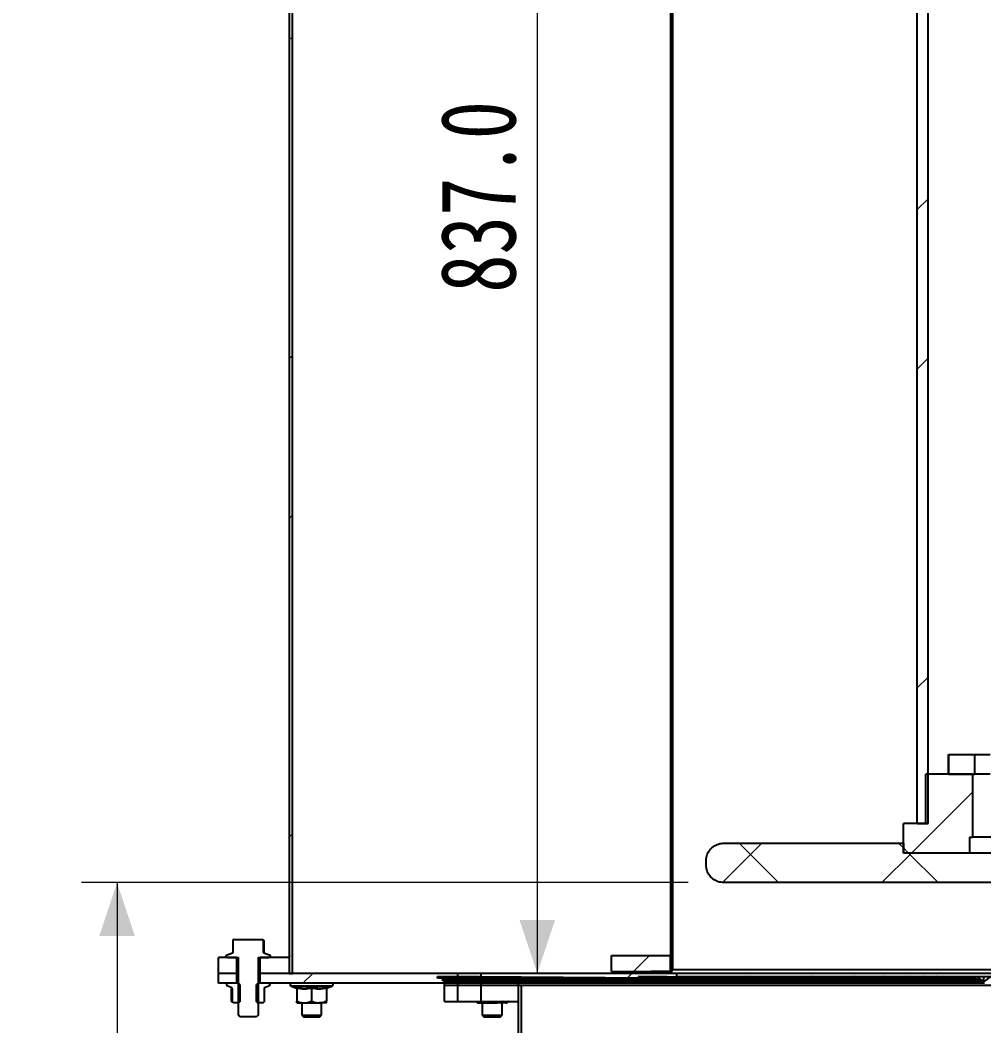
# Model space of a CAD drawing. Header units: millimetres. Extents: x 2 to 418, y 2 to 295.
# Drawn here: x 98.43 to 125.56, y 127.64 to 155.96 of the extents above; entities that cross this region are included whole.
import ezdxf

# ---------------------------------------------------------------- set-up
doc = ezdxf.new("R2010")
doc.units = ezdxf.units.MM
doc.styles.add('SLDTEXTSTYLE0', font='TXT', dxfattribs={"width": 0.75})
doc.dimstyles.new('SLDDIMSTYLE0', dxfattribs={"dimtxt": 2.116667, "dimasz": 1.5, "dimexe": 0, "dimexo": 0.0625, "dimgap": 0.529167, "dimtad": 1, "dimdec": 0, "dimlfac": 18, "dimrnd": 1e-09, "dimzin": 12, "dimdsep": 46, "dimtxsty": 'SLDTEXTSTYLE0', "dimsah": 1, "dimcen": 0.09, "dimadec": 0, "dimazin": 3, "dimtfac": 1, "dimtdec": 0, "dimtofl": 0, "dimtmove": 0, "dimatfit": 3, "dimfxl": 1, "dimfrac": 2, "dimtolj": 1, "dimtzin": 12, "dimarcsym": 0})
doc.dimstyles.new('SLDDIMSTYLE1', dxfattribs={"dimtxt": 2.116667, "dimasz": 1.5, "dimexe": 0, "dimexo": 0.0625, "dimgap": 0.529167, "dimtad": 1, "dimdec": 1, "dimlfac": 18, "dimrnd": 1e-09, "dimzin": 4, "dimdsep": 46, "dimtxsty": 'SLDTEXTSTYLE0', "dimsah": 1, "dimcen": 0.09, "dimadec": 0, "dimazin": 1, "dimtfac": 1, "dimtdec": 0, "dimtofl": 0, "dimtmove": 0, "dimatfit": 3, "dimfxl": 1, "dimfrac": 2, "dimtolj": 1, "dimtzin": 12, "dimarcsym": 0})

# ---------------------------------------------------------------- blocks, each defined once
blk = doc.blocks.new('_D_6')
at = {"color": 7, "linetype": 'Continuous', "lineweight": 18, "transparency": 16777216}
for p, q in [((117.238, 131.67), (100.157, 131.67)), ((101.157, 131.67), (101.157, 117.592)), ((110.405, 117.592), (100.157, 117.592))]:
    blk.add_line(p, q, dxfattribs=at)
for points in [[(101.157, 131.67), (100.657, 130.17), (101.657, 130.17)], [(101.157, 117.592), (101.657, 119.092), (100.657, 119.092)]]:
    blk.add_solid(points, dxfattribs=at)
at = {"color": 7, "linetype": 'Continuous', "lineweight": 18, "transparency": 16777216, "insert": (98.428, 123.311), "char_height": 2.1167, "attachment_point": 1, "rotation": 90, "style": 'SLDTEXTSTYLE0'}
blk.add_mtext('253', dxfattribs=at)
blk = doc.blocks.new('_D_7')
at = {"color": 7, "linetype": 'Continuous', "lineweight": 18, "transparency": 16777216}
for p, q in [((115.127, 175.615), (111.986, 175.615)), ((112.986, 175.615), (112.986, 129.115))]:
    blk.add_line(p, q, dxfattribs=at)
for points in [[(112.986, 175.615), (112.486, 174.115), (113.486, 174.115)], [(112.986, 129.115), (113.486, 130.615), (112.486, 130.615)]]:
    blk.add_solid(points, dxfattribs=at)
at = {"color": 7, "linetype": 'Continuous', "lineweight": 18, "transparency": 16777216, "insert": (110.258, 148.281), "char_height": 2.1167, "attachment_point": 1, "rotation": 90, "style": 'SLDTEXTSTYLE0'}
blk.add_mtext('837.0', dxfattribs=at)

msp = doc.modelspace()

# ---------------------------------------------------------------- hatches: boundary and pattern name
at = {"linetype": 'Continuous', "lineweight": 18}
h = msp.add_hatch(dxfattribs=at)
h.set_pattern_fill('ANSI31', style=0)
edge = h.paths.add_edge_path(flags=0)
edge.add_line((126.5262, 259.8887), (126.5262, 258.4407))
edge.add_line((126.5262, 258.4407), (124.6013, 258.4407))
edge.add_line((124.6013, 258.4407), (124.6013, 197.3296))
edge.add_line((124.6013, 197.3296), (126.3495, 197.3296))
edge.add_line((126.3495, 197.3296), (126.3495, 138.2884))
edge.add_line((126.3495, 138.2884), (126.5262, 138.2884))
edge.add_line((126.5262, 138.2884), (126.5262, 136.8404))
edge.add_line((126.5262, 136.8404), (127.149, 136.3719))
edge.add_ellipse((128.2939, 137.1329), major_axis=(-1.5713, 0), ratio=0.7071068, start_angle=43.22853, end_angle=67.97778)
edge.add_line((127.7047, 136.1029), (127.7047, 137.1273))
edge.add_spline(control_points=[(127.7047, 137.1273), (127.7046, 137.1311), (127.7046, 137.1348), (127.7047, 137.1385)], knot_values=[0, 0, 0, 0, 1, 1, 1, 1], weights=[1, 1, 1, 1], degree=3, periodic=0)
edge.add_line((127.7047, 137.1385), (127.7047, 138.2884))
edge.add_line((127.7047, 138.2884), (128.8832, 138.2884))
edge.add_line((128.8832, 138.2884), (128.8832, 136.1029))
edge.add_ellipse((128.2939, 137.1329), major_axis=(1.5713, 0), ratio=0.7071068, start_angle=292.02641, end_angle=316.77147)
edge.add_line((129.4388, 136.3719), (130.0617, 136.8405))
edge.add_line((130.0617, 136.8405), (130.0617, 138.2884))
edge.add_line((130.0617, 138.2884), (130.2384, 138.2884))
edge.add_line((130.2384, 138.2884), (130.2384, 197.3296))
edge.add_line((130.2384, 197.3296), (131.9866, 197.3296))
edge.add_line((131.9866, 197.3296), (131.9866, 258.4407))
edge.add_line((131.9866, 258.4407), (130.0617, 258.4407))
edge.add_line((130.0617, 258.4407), (130.0617, 259.8886))
edge.add_line((130.0617, 259.8886), (129.4388, 260.3572))
edge.add_ellipse((128.2939, 259.5962), major_axis=(1.5713, 0), ratio=0.7071068, start_angle=43.22853, end_angle=67.97359)
edge.add_line((128.8832, 260.6262), (128.8832, 258.4407))
edge.add_line((128.8832, 258.4407), (127.7047, 258.4407))
edge.add_line((127.7047, 258.4407), (127.7047, 259.5906))
edge.add_spline(control_points=[(127.7047, 259.5906), (127.7047, 259.5943), (127.7047, 259.598), (127.7047, 259.6018)], knot_values=[0, 0, 0, 0, 1, 1, 1, 1], weights=[1, 1, 1, 1], degree=3, periodic=0)
edge.add_line((127.7047, 259.6018), (127.7047, 260.6262))
edge.add_ellipse((128.2939, 259.5962), major_axis=(-1.5713, 0), ratio=0.7071068, start_angle=292.02222, end_angle=316.77147)
edge.add_line((127.149, 260.3572), (126.5262, 259.8887))
h = msp.add_hatch(dxfattribs=at)
h.set_pattern_fill('ANSI32', style=0)
h.paths.add_polyline_path([(123.6828, 198.0589), (123.6828, 133.3366), (123.9884, 133.3366), (123.9884, 198.0589)], flags=0)
h = msp.add_hatch(dxfattribs=at)
h.set_pattern_fill('ANSI32', style=0)
h.paths.add_polyline_path([(106.0162, 190.2258), (106.0162, 129.1147), (106.0995, 129.1147), (106.0995, 190.2258)], flags=0)
h = msp.add_hatch(dxfattribs=at)
h.set_pattern_fill('ANSI32', style=0)
edge = h.paths.add_edge_path(flags=0)
edge.add_line((116.794, 129.2258), (116.794, 175.5036))
edge.add_arc((116.6829, 175.5036), 0.1111, 0, 90)
edge.add_line((116.6829, 175.6147), (116.1273, 175.6147))
edge.add_line((116.1273, 175.6147), (116.1273, 175.5591))
edge.add_line((116.1273, 175.5591), (116.6829, 175.5591))
edge.add_arc((116.6829, 175.5036), 0.0556, 0, 90, ccw=False)
edge.add_line((116.7384, 175.5036), (116.7384, 129.2258))
edge.add_arc((116.6829, 129.2258), 0.0556, 270, 360, ccw=False)
edge.add_line((116.6829, 129.1702), (116.1829, 129.1702))
edge.add_line((116.1829, 129.1702), (116.1829, 129.1147))
edge.add_line((116.1829, 129.1147), (116.6829, 129.1147))
edge.add_arc((116.6829, 129.2258), 0.1111, 270, 360)
h = msp.add_hatch(dxfattribs=at)
h.set_pattern_fill('ANSI31', style=0)
h.paths.add_polyline_path([(124.562, 135.2811), (124.562, 134.7255), (125.294, 134.7255), (125.294, 135.2811)], flags=0)
h = msp.add_hatch(dxfattribs=at)
h.set_pattern_fill('ANSI37', style=0)
h.paths.add_polyline_path([(123.9245, 134.7255), (123.9245, 133.3366), (123.2939, 133.3366), (123.2939, 132.5033), (125.1551, 132.5033), (125.1551, 132.9478), (125.2384, 132.9478), (125.2384, 134.7255)], flags=0)
h = msp.add_hatch(dxfattribs=at)
h.set_pattern_fill('ANSI37', style=0)
edge = h.paths.add_edge_path(flags=0)
edge.add_line((118.2384, 131.67), (138.3495, 131.67))
edge.add_spline(control_points=[(138.3495, 131.67), (138.3791, 131.67), (138.4089, 131.6726), (138.438, 131.6779), (138.4931, 131.6878), (138.5472, 131.7073), (138.5959, 131.7349), (138.6446, 131.7625), (138.6892, 131.7988), (138.726, 131.841), (138.7628, 131.8831), (138.7929, 131.9322), (138.8137, 131.9842), (138.8345, 132.0361), (138.8466, 132.0924), (138.849, 132.1483), (138.8493, 132.1555), (138.8495, 132.1627), (138.8495, 132.17)], knot_values=[0.0124771, 0.0124771, 0.0124771, 0.0124771, 0.0140853, 0.0140853, 0.0140853, 0.0171338, 0.0171338, 0.0171338, 0.0201823, 0.0201823, 0.0201823, 0.0232308, 0.0232308, 0.0232308, 0.0262792, 0.0262792, 0.0262792, 0.0266689, 0.0266689, 0.0266689, 0.0266689], weights=[1, 1, 1, 1, 1, 1, 1, 1, 1, 1, 1, 1, 1, 1, 1, 1, 1, 1, 1], degree=3, periodic=0)
edge.add_line((138.8495, 132.17), (138.8495, 132.2811))
edge.add_spline(control_points=[(138.8495, 132.2811), (138.8495, 132.3233), (138.8441, 132.3658), (138.8335, 132.4067), (138.8194, 132.4609), (138.7958, 132.5133), (138.7646, 132.5598), (138.7334, 132.6063), (138.6938, 132.648), (138.649, 132.6815), (138.6041, 132.715), (138.5529, 132.7413), (138.4995, 132.758), (138.4513, 132.7732), (138.4001, 132.7811), (138.3495, 132.7811)], knot_values=[0.0300789, 0.0300789, 0.0300789, 0.0300789, 0.0323762, 0.0323762, 0.0323762, 0.0354247, 0.0354247, 0.0354247, 0.0384732, 0.0384732, 0.0384732, 0.0415216, 0.0415216, 0.0415216, 0.0442775, 0.0442775, 0.0442775, 0.0442775], weights=[1, 1, 1, 1, 1, 1, 1, 1, 1, 1, 1, 1, 1, 1, 1, 1], degree=3, periodic=0)
edge.add_line((138.3495, 132.7811), (133.2939, 132.7811))
edge.add_line((133.2939, 132.7811), (133.2939, 132.5033))
edge.add_line((133.2939, 132.5033), (123.2939, 132.5033))
edge.add_line((123.2939, 132.5033), (123.2939, 132.7811))
edge.add_line((123.2939, 132.7811), (118.2384, 132.7811))
edge.add_spline(control_points=[(118.2384, 132.7811), (118.2293, 132.7811), (118.2202, 132.7808), (118.2112, 132.7803), (118.1553, 132.7773), (118.0992, 132.7646), (118.0474, 132.7432), (117.9957, 132.7218), (117.947, 132.6912), (117.9052, 132.6539), (117.8791, 132.6306), (117.8553, 132.6044), (117.8347, 132.5761), (117.8017, 132.5309), (117.776, 132.4794), (117.7598, 132.4258), (117.7457, 132.3791), (117.7384, 132.3299), (117.7384, 132.2811)], knot_values=[0.0501774, 0.0501774, 0.0501774, 0.0501774, 0.0506671, 0.0506671, 0.0506671, 0.0537156, 0.0537156, 0.0537156, 0.0567641, 0.0567641, 0.0567641, 0.0586554, 0.0586554, 0.0586554, 0.0617039, 0.0617039, 0.0617039, 0.0643599, 0.0643599, 0.0643599, 0.0643599], weights=[1, 1, 1, 1, 1, 1, 1, 1, 1, 1, 1, 1, 1, 1, 1, 1, 1, 1, 1], degree=3, periodic=0)
edge.add_line((117.7384, 132.2811), (117.7384, 132.17))
edge.add_spline(control_points=[(117.7384, 132.17), (117.7384, 132.1667), (117.7384, 132.1634), (117.7385, 132.1601), (117.7396, 132.1042), (117.7504, 132.0476), (117.7699, 131.9952), (117.7822, 131.9624), (117.798, 131.9307), (117.8168, 131.9012), (117.8469, 131.854), (117.8855, 131.8113), (117.9295, 131.7768), (117.9736, 131.7422), (118.0241, 131.7148), (118.0771, 131.6967), (118.1287, 131.6791), (118.1839, 131.67), (118.2384, 131.67)], knot_values=[0.053539, 0.053539, 0.053539, 0.053539, 0.0537156, 0.0537156, 0.0537156, 0.0567641, 0.0567641, 0.0567641, 0.0586554, 0.0586554, 0.0586554, 0.0617039, 0.0617039, 0.0617039, 0.0647524, 0.0647524, 0.0647524, 0.067721, 0.067721, 0.067721, 0.067721], weights=[1, 1, 1, 1, 1, 1, 1, 1, 1, 1, 1, 1, 1, 1, 1, 1, 1, 1, 1], degree=3, periodic=0)
h = msp.add_hatch(dxfattribs=at)
h.set_pattern_fill('ANSI31', style=0)
edge = h.paths.add_edge_path(flags=0)
edge.add_line((105.1273, 127.9385), (105.1273, 129.5591))
edge.add_line((105.1273, 129.5591), (105.4273, 129.5591))
edge.add_spline(control_points=[(105.4273, 129.5591), (105.4286, 129.5591), (105.4299, 129.5592), (105.4312, 129.5593), (105.4359, 129.5598), (105.4405, 129.561), (105.4447, 129.563), (105.449, 129.5649), (105.4529, 129.5676), (105.4563, 129.5709), (105.4596, 129.5741), (105.4625, 129.578), (105.4646, 129.5821), (105.4667, 129.5863), (105.468, 129.5909), (105.4686, 129.5955), (105.4692, 129.6001), (105.469, 129.6049), (105.4681, 129.6095), (105.4671, 129.6141), (105.4653, 129.6185), (105.4629, 129.6225), (105.4604, 129.6265), (105.4573, 129.6301), (105.4537, 129.633), (105.4501, 129.636), (105.4459, 129.6384), (105.4416, 129.64)], knot_values=[0.002105, 0.002105, 0.002105, 0.002105, 0.0021759, 0.0021759, 0.0021759, 0.0024302, 0.0024302, 0.0024302, 0.0026845, 0.0026845, 0.0026845, 0.0029388, 0.0029388, 0.0029388, 0.0031931, 0.0031931, 0.0031931, 0.0034475, 0.0034475, 0.0034475, 0.0037018, 0.0037018, 0.0037018, 0.0039561, 0.0039561, 0.0039561, 0.0042098, 0.0042098, 0.0042098, 0.0042098], weights=[1, 1, 1, 1, 1, 1, 1, 1, 1, 1, 1, 1, 1, 1, 1, 1, 1, 1, 1, 1, 1, 1, 1, 1, 1, 1, 1, 1], degree=3, periodic=0)
edge.add_spline(control_points=[(105.4416, 129.64), (105.3917, 129.6581), (105.3419, 129.6762), (105.292, 129.6944)], knot_values=[0.0217914, 0.0217914, 0.0217914, 0.0217914, 0.0246561, 0.0246561, 0.0246561, 0.0246561], weights=[1, 1, 1, 1], degree=3, periodic=0)
edge.add_spline(control_points=[(105.292, 129.6944), (105.2897, 129.6952), (105.2875, 129.6963), (105.2855, 129.6976), (105.2823, 129.6996), (105.2794, 129.7022), (105.2771, 129.7051), (105.2748, 129.708), (105.2729, 129.7114), (105.2717, 129.7149), (105.2704, 129.7184), (105.2698, 129.7222), (105.2698, 129.7259)], knot_values=[0, 0, 0, 0, 0.0001308, 0.0001308, 0.0001308, 0.0003352, 0.0003352, 0.0003352, 0.0005382, 0.0005382, 0.0005382, 0.0007413, 0.0007413, 0.0007413, 0.0007413], weights=[1, 1, 1, 1, 1, 1, 1, 1, 1, 1, 1, 1, 1], degree=3, periodic=0)
edge.add_line((105.2698, 129.7259), (105.2698, 130.0682))
edge.add_spline(control_points=[(105.2698, 130.0682), (105.2686, 130.0689), (105.2674, 130.0696), (105.2662, 130.0702)], knot_values=[0.0020897, 0.0020897, 0.0020897, 0.0020897, 0.0021643, 0.0021643, 0.0021643, 0.0021643], weights=[1, 1, 1, 1], degree=3, periodic=0)
edge.add_line((105.2662, 130.0702), (104.4329, 130.0702))
edge.add_spline(control_points=[(104.4329, 130.0702), (104.4317, 130.0695), (104.4305, 130.0689), (104.4293, 130.0682)], knot_values=[0.0000004, 0.0000004, 0.0000004, 0.0000004, 0.0000753, 0.0000753, 0.0000753, 0.0000753], weights=[1, 1, 1, 1], degree=3, periodic=0)
edge.add_line((104.4293, 130.0682), (104.4293, 129.7259))
edge.add_spline(control_points=[(104.4293, 129.7259), (104.4293, 129.7236), (104.429, 129.7214), (104.4286, 129.7192), (104.4278, 129.7155), (104.4264, 129.7118), (104.4244, 129.7086), (104.4224, 129.7054), (104.4199, 129.7024), (104.4169, 129.7), (104.414, 129.6976), (104.4106, 129.6957), (104.407, 129.6944)], knot_values=[0, 0, 0, 0, 0.0001222, 0.0001222, 0.0001222, 0.0003281, 0.0003281, 0.0003281, 0.000535, 0.000535, 0.000535, 0.0007419, 0.0007419, 0.0007419, 0.0007419], weights=[1, 1, 1, 1, 1, 1, 1, 1, 1, 1, 1, 1, 1], degree=3, periodic=0)
edge.add_spline(control_points=[(104.407, 129.6944), (104.3572, 129.6762), (104.3073, 129.6581), (104.2575, 129.64)], knot_values=[0.0419103, 0.0419103, 0.0419103, 0.0419103, 0.0448771, 0.0448771, 0.0448771, 0.0448771], weights=[1, 1, 1, 1], degree=3, periodic=0)
edge.add_spline(control_points=[(104.2575, 129.64), (104.2551, 129.6391), (104.2527, 129.6379), (104.2504, 129.6366), (104.2464, 129.6342), (104.2428, 129.6311), (104.2398, 129.6275), (104.2368, 129.6239), (104.2344, 129.6198), (104.2327, 129.6154), (104.2311, 129.6111), (104.2302, 129.6064), (104.2301, 129.6017), (104.23, 129.597), (104.2307, 129.5923), (104.2321, 129.5879), (104.2336, 129.5834), (104.2358, 129.5792), (104.2387, 129.5755), (104.2415, 129.5718), (104.245, 129.5685), (104.2489, 129.566), (104.2528, 129.5634), (104.2572, 129.5615), (104.2617, 129.5604), (104.265, 129.5595), (104.2684, 129.5591), (104.2718, 129.5591)], knot_values=[0.0000006, 0.0000006, 0.0000006, 0.0000006, 0.0001413, 0.0001413, 0.0001413, 0.0003956, 0.0003956, 0.0003956, 0.00065, 0.00065, 0.00065, 0.0009043, 0.0009043, 0.0009043, 0.0011586, 0.0011586, 0.0011586, 0.0014129, 0.0014129, 0.0014129, 0.0016672, 0.0016672, 0.0016672, 0.0019215, 0.0019215, 0.0019215, 0.002105, 0.002105, 0.002105, 0.002105], weights=[1, 1, 1, 1, 1, 1, 1, 1, 1, 1, 1, 1, 1, 1, 1, 1, 1, 1, 1, 1, 1, 1, 1, 1, 1, 1, 1, 1], degree=3, periodic=0)
edge.add_line((104.2718, 129.5591), (104.5718, 129.5591))
edge.add_line((104.5718, 129.5591), (104.5718, 127.9385))
edge.add_spline(control_points=[(104.5718, 127.9385), (104.5732, 127.937), (104.5747, 127.9355), (104.5762, 127.934), (104.5901, 127.9201), (104.6039, 127.9063), (104.6178, 127.8925)], knot_values=[0.0120208, 0.0120208, 0.0120208, 0.0120208, 0.012135, 0.012135, 0.012135, 0.0131918, 0.0131918, 0.0131918, 0.0131918], weights=[1, 1, 1, 1, 1, 1, 1], degree=3, periodic=0)
edge.add_line((104.6178, 127.8925), (105.0813, 127.8925))
edge.add_spline(control_points=[(105.0813, 127.8925), (105.0966, 127.9078), (105.112, 127.9231), (105.1273, 127.9385)], knot_values=[0.0249813, 0.0249813, 0.0249813, 0.0249813, 0.0261504, 0.0261504, 0.0261504, 0.0261504], weights=[1, 1, 1, 1], degree=3, periodic=0)
h = msp.add_hatch(dxfattribs=at)
h.set_pattern_fill('ANSI32', style=0)
h.paths.add_polyline_path([(104.0162, 129.5591), (104.0162, 129.1147), (104.5162, 129.1147), (104.5162, 129.5591)], flags=0)
h = msp.add_hatch(dxfattribs=at)
h.set_pattern_fill('ANSI32', style=0)
h.paths.add_polyline_path([(105.1829, 129.1147), (106.0162, 129.1147), (106.0162, 129.5591), (105.1829, 129.5591)], flags=0)
h = msp.add_hatch(dxfattribs=at)
h.set_pattern_fill('ANSI32', style=0)
h.paths.add_polyline_path([(115.0718, 129.6147), (115.0718, 129.1702), (116.7384, 129.1702), (116.7384, 129.6147)], flags=0)
h = msp.add_hatch(dxfattribs=at)
h.set_pattern_fill('ANSI32', style=0)
h.paths.add_polyline_path([(104.0162, 129.1147), (104.0162, 128.8369), (104.5162, 128.8369), (104.5162, 129.1147)], flags=0)
h = msp.add_hatch(dxfattribs=at)
h.set_pattern_fill('ANSI32', style=0)
h.paths.add_polyline_path([(105.1829, 129.1147), (105.1829, 128.8369), (110.7384, 128.8369), (110.7384, 129.1147)], flags=0)
h = msp.add_hatch(dxfattribs=at)
h.set_pattern_fill('ANSI32', style=0)
h.paths.add_polyline_path([(110.1749, 128.9784), (125.5129, 128.8586), (125.5129, 128.9031), (110.1749, 129.0229)], flags=0)
h = msp.add_hatch(dxfattribs=at)
h.set_pattern_fill('ANSI32', style=0)
h.paths.add_polyline_path([(110.3271, 128.9073), (125.5363, 128.8477), (125.5363, 128.8922), (110.3271, 128.9518)], flags=0)
h = msp.add_hatch(dxfattribs=at)
h.set_pattern_fill('ANSI32', style=0)
h.paths.add_polyline_path([(110.3773, 128.837), (125.544, 128.8369), (125.544, 128.8814), (110.3773, 128.8814)], flags=0)
h = msp.add_hatch(dxfattribs=at)
h.set_pattern_fill('ANSI32', style=0)
h.paths.add_polyline_path([(111.4051, 129.1147), (111.4051, 128.8369), (116.9051, 128.8369), (116.9051, 129.1147)], flags=0)
h = msp.add_hatch(dxfattribs=at)
h.set_pattern_fill('ANSI32', style=0)
h.paths.add_polyline_path([(115.8278, 128.9823), (125.4733, 128.8698), (125.4733, 128.9143), (115.8383, 129.0267)], flags=0)
h = msp.add_hatch(dxfattribs=at)
h.set_pattern_fill('ANSI32', style=0)
h.paths.add_polyline_path([(118.8829, 128.9823), (125.4161, 128.8814), (125.4161, 128.9259), (118.8908, 129.0267)], flags=0)
h = msp.add_hatch(dxfattribs=at)
h.set_pattern_fill('ANSI32', style=0)
h.paths.add_polyline_path([(120.7011, 128.9823), (125.3398, 128.8935), (125.3398, 128.938), (120.7075, 129.0267)], flags=0)
h = msp.add_hatch(dxfattribs=at)
h.set_pattern_fill('ANSI32', style=0)
h.paths.add_polyline_path([(121.9006, 128.9823), (125.2417, 128.9063), (125.2417, 128.9508), (121.906, 129.0267)], flags=0)
h = msp.add_hatch(dxfattribs=at)
h.set_pattern_fill('ANSI32', style=0)
h.paths.add_polyline_path([(122.746, 128.9823), (125.1185, 128.9201), (125.1185, 128.9646), (122.7507, 129.0267)], flags=0)
h = msp.add_hatch(dxfattribs=at)
h.set_pattern_fill('ANSI32', style=0)
h.paths.add_polyline_path([(123.3696, 128.9823), (124.9656, 128.9352), (124.9656, 128.9797), (123.3738, 129.0267)], flags=0)
h = msp.add_hatch(dxfattribs=at)
h.set_pattern_fill('ANSI32', style=0)
h.paths.add_polyline_path([(123.8449, 128.9823), (124.7766, 128.9518), (124.7766, 128.9963), (123.8486, 129.0267)], flags=0)
h = msp.add_hatch(dxfattribs=at)
h.set_pattern_fill('ANSI32', style=0)
h.paths.add_polyline_path([(124.2156, 128.9823), (124.5425, 128.9706), (124.5425, 129.0151), (124.2191, 129.0267)], flags=0)
h = msp.add_hatch(dxfattribs=at)
h.set_pattern_fill('ANSI31', style=0)
edge = h.paths.add_edge_path(flags=0)
edge.add_spline(control_points=[(104.3739, 128.7166), (104.377, 128.7155), (104.3799, 128.7139), (104.3826, 128.7121), (104.3859, 128.7099), (104.3888, 128.7071), (104.3913, 128.7041), (104.3935, 128.7011), (104.3954, 128.6978), (104.3966, 128.6943), (104.3979, 128.6909), (104.3986, 128.6871), (104.3986, 128.6834)], knot_values=[0, 0, 0, 0, 0.0001774, 0.0001774, 0.0001774, 0.0003902, 0.0003902, 0.0003902, 0.0005906, 0.0005906, 0.0005906, 0.0007919, 0.0007919, 0.0007919, 0.0007919], weights=[1, 1, 1, 1, 1, 1, 1, 1, 1, 1, 1, 1, 1], degree=3, periodic=0)
edge.add_line((104.3986, 128.6834), (104.3986, 128.3109))
edge.add_spline(control_points=[(104.3986, 128.3109), (104.41, 128.3011), (104.4214, 128.2912), (104.4329, 128.2814)], knot_values=[0.0000003, 0.0000003, 0.0000003, 0.0000003, 0.0008156, 0.0008156, 0.0008156, 0.0008156], weights=[1, 1, 1, 1], degree=3, periodic=0)
edge.add_line((104.4329, 128.2814), (104.5718, 128.2814))
edge.add_spline(control_points=[(104.5718, 128.2814), (104.5856, 128.2911), (104.5995, 128.3008), (104.6134, 128.3105)], knot_values=[0.0117226, 0.0117226, 0.0117226, 0.0117226, 0.0126381, 0.0126381, 0.0126381, 0.0126381], weights=[1, 1, 1, 1], degree=3, periodic=0)
edge.add_line((104.6134, 128.3105), (104.6134, 128.8063))
edge.add_spline(control_points=[(104.6134, 128.8063), (104.5995, 128.816), (104.5856, 128.8258), (104.5718, 128.8355)], knot_values=[0.022972, 0.022972, 0.022972, 0.022972, 0.0238799, 0.0238799, 0.0238799, 0.0238799], weights=[1, 1, 1, 1], degree=3, periodic=0)
edge.add_line((104.5718, 128.8355), (104.5718, 128.8369))
edge.add_line((104.5718, 128.8369), (104.2869, 128.8369))
edge.add_spline(control_points=[(104.2869, 128.8369), (104.2856, 128.8369), (104.2842, 128.8368), (104.2829, 128.8367), (104.2781, 128.8363), (104.2733, 128.835), (104.269, 128.833), (104.2646, 128.831), (104.2605, 128.8282), (104.2571, 128.8248), (104.2536, 128.8215), (104.2507, 128.8175), (104.2485, 128.8132), (104.2464, 128.8089), (104.2449, 128.8042), (104.2443, 128.7994), (104.2437, 128.7946), (104.2439, 128.7897), (104.2449, 128.785), (104.2459, 128.7803), (104.2478, 128.7757), (104.2503, 128.7716), (104.2528, 128.7675), (104.256, 128.7637), (104.2597, 128.7607), (104.2634, 128.7577), (104.2677, 128.7552), (104.2722, 128.7536)], knot_values=[0.0021704, 0.0021704, 0.0021704, 0.0021704, 0.0022435, 0.0022435, 0.0022435, 0.0025057, 0.0025057, 0.0025057, 0.0027679, 0.0027679, 0.0027679, 0.0030302, 0.0030302, 0.0030302, 0.0032924, 0.0032924, 0.0032924, 0.0035546, 0.0035546, 0.0035546, 0.0038168, 0.0038168, 0.0038168, 0.0040791, 0.0040791, 0.0040791, 0.0043407, 0.0043407, 0.0043407, 0.0043407], weights=[1, 1, 1, 1, 1, 1, 1, 1, 1, 1, 1, 1, 1, 1, 1, 1, 1, 1, 1, 1, 1, 1, 1, 1, 1, 1, 1, 1], degree=3, periodic=0)
edge.add_spline(control_points=[(104.2722, 128.7536), (104.3061, 128.7412), (104.34, 128.7289), (104.3739, 128.7166)], knot_values=[0.0212363, 0.0212363, 0.0212363, 0.0212363, 0.0231831, 0.0231831, 0.0231831, 0.0231831], weights=[1, 1, 1, 1], degree=3, periodic=0)
h = msp.add_hatch(dxfattribs=at)
h.set_pattern_fill('ANSI31', style=0)
edge = h.paths.add_edge_path(flags=0)
edge.add_spline(control_points=[(105.3005, 128.6834), (105.3005, 128.6851), (105.3007, 128.6867), (105.3009, 128.6884), (105.3016, 128.6925), (105.3031, 128.6965), (105.3052, 128.7001), (105.3074, 128.7039), (105.3104, 128.7073), (105.3138, 128.7101), (105.3172, 128.7129), (105.3211, 128.7151), (105.3252, 128.7166)], knot_values=[0, 0, 0, 0, 0.0000896, 0.0000896, 0.0000896, 0.0003178, 0.0003178, 0.0003178, 0.0005585, 0.0005585, 0.0005585, 0.0007985, 0.0007985, 0.0007985, 0.0007985], weights=[1, 1, 1, 1, 1, 1, 1, 1, 1, 1, 1, 1, 1], degree=3, periodic=0)
edge.add_spline(control_points=[(105.3252, 128.7166), (105.3591, 128.7289), (105.393, 128.7412), (105.4268, 128.7536)], knot_values=[0.0417317, 0.0417317, 0.0417317, 0.0417317, 0.0437472, 0.0437472, 0.0437472, 0.0437472], weights=[1, 1, 1, 1], degree=3, periodic=0)
edge.add_spline(control_points=[(105.4268, 128.7536), (105.4293, 128.7545), (105.4318, 128.7557), (105.4341, 128.757), (105.4382, 128.7595), (105.442, 128.7627), (105.4451, 128.7664), (105.4482, 128.7701), (105.4507, 128.7743), (105.4523, 128.7788), (105.454, 128.7834), (105.455, 128.7882), (105.4551, 128.793), (105.4552, 128.7978), (105.4545, 128.8027), (105.453, 128.8073), (105.4515, 128.8119), (105.4492, 128.8162), (105.4462, 128.82), (105.4433, 128.8239), (105.4397, 128.8272), (105.4357, 128.8299), (105.4317, 128.8325), (105.4271, 128.8345), (105.4225, 128.8356), (105.4191, 128.8365), (105.4156, 128.8369), (105.4121, 128.8369)], knot_values=[0.0000006, 0.0000006, 0.0000006, 0.0000006, 0.0001457, 0.0001457, 0.0001457, 0.0004079, 0.0004079, 0.0004079, 0.0006701, 0.0006701, 0.0006701, 0.0009324, 0.0009324, 0.0009324, 0.0011946, 0.0011946, 0.0011946, 0.0014568, 0.0014568, 0.0014568, 0.001719, 0.001719, 0.001719, 0.0019813, 0.0019813, 0.0019813, 0.0021704, 0.0021704, 0.0021704, 0.0021704], weights=[1, 1, 1, 1, 1, 1, 1, 1, 1, 1, 1, 1, 1, 1, 1, 1, 1, 1, 1, 1, 1, 1, 1, 1, 1, 1, 1, 1], degree=3, periodic=0)
edge.add_line((105.4121, 128.8369), (105.1273, 128.8369))
edge.add_line((105.1273, 128.8369), (105.1273, 128.8355))
edge.add_spline(control_points=[(105.1273, 128.8355), (105.1134, 128.8258), (105.0995, 128.816), (105.0856, 128.8063)], knot_values=[0.0117234, 0.0117234, 0.0117234, 0.0117234, 0.012639, 0.012639, 0.012639, 0.012639], weights=[1, 1, 1, 1], degree=3, periodic=0)
edge.add_line((105.0856, 128.8063), (105.0856, 128.3105))
edge.add_spline(control_points=[(105.0856, 128.3105), (105.0995, 128.3008), (105.1134, 128.2911), (105.1273, 128.2814)], knot_values=[0.0229711, 0.0229711, 0.0229711, 0.0229711, 0.0238791, 0.0238791, 0.0238791, 0.0238791], weights=[1, 1, 1, 1], degree=3, periodic=0)
edge.add_line((105.1273, 128.2814), (105.2662, 128.2814))
edge.add_spline(control_points=[(105.2662, 128.2814), (105.2776, 128.2912), (105.2891, 128.3011), (105.3005, 128.311)], knot_values=[0.0000003, 0.0000003, 0.0000003, 0.0000003, 0.0008166, 0.0008166, 0.0008166, 0.0008166], weights=[1, 1, 1, 1], degree=3, periodic=0)
edge.add_line((105.3005, 128.311), (105.3005, 128.6834))
h = msp.add_hatch(dxfattribs=at)
h.set_pattern_fill('ANSI32', style=0)
h.paths.add_polyline_path([(110.3773, 128.8369), (110.3773, 128.7702), (110.7384, 128.7702), (110.7384, 128.8369)], flags=0)
h = msp.add_hatch(dxfattribs=at)
h.set_pattern_fill('ANSI32', style=0)
h.paths.add_polyline_path([(110.3773, 128.7702), (110.3773, 128.3258), (110.7384, 128.3258), (110.7384, 128.7702)], flags=0)
h = msp.add_hatch(dxfattribs=at)
h.set_pattern_fill('ANSI32', style=0)
h.paths.add_polyline_path([(111.4051, 128.7702), (112.4606, 128.7702), (112.4606, 128.8369), (111.4051, 128.8369)], flags=0)
h = msp.add_hatch(dxfattribs=at)
h.set_pattern_fill('ANSI32', style=0)
h.paths.add_polyline_path([(111.4051, 128.3258), (112.4606, 128.3258), (112.4606, 128.7702), (111.4051, 128.7702)], flags=0)
h = msp.add_hatch(dxfattribs=at)
h.set_pattern_fill('ANSI32', style=0)
h.paths.add_polyline_path([(112.4606, 128.7702), (112.4606, 117.6591), (112.544, 117.6591), (112.544, 128.7702)], flags=0)

# ---------------------------------------------------------------- linework, layer by layer
at = {"color": 7, "linetype": 'Continuous', "lineweight": 25}
for p, q in [((123.6828, 133.3366), (123.6828, 198.0589)), ((123.9884, 133.3366), (123.9884, 198.0589)), ((106.0162, 129.1147), (106.0162, 190.2258)), ((106.0995, 129.1147), (106.0995, 190.2258)), ((116.7384, 175.5036), (116.7384, 129.2258)), ((116.794, 175.5036), (116.794, 129.2258)), ((124.562, 134.7255), (124.562, 135.2811)), ((124.562, 135.2811), (125.294, 135.2811)), ((124.562, 135.2811), (124.562, 134.7255)), ((124.562, 135.2811), (124.562, 135.2811)), ((125.294, 135.2811), (125.294, 134.7255)), ((125.294, 135.2811), (125.7384, 135.2811)), ((123.9245, 133.3366), (123.9245, 134.7255)), ((125.2384, 134.7255), (123.9245, 134.7255)), ((124.562, 134.7255), (125.294, 134.7255)), ((124.562, 134.7255), (124.562, 134.7255)), ((125.2384, 134.7255), (125.2384, 132.9478)), ((125.7384, 134.7255), (125.294, 134.7255)), ((123.9245, 133.3366), (123.2939, 133.3366)), ((123.2939, 132.5033), (123.2939, 133.3366)), ((123.6828, 133.3366), (123.9884, 133.3366)), ((125.1551, 132.9478), (125.2384, 132.9478)), ((125.1551, 132.9478), (125.1551, 132.5033)), ((125.7939, 132.9478), (125.2384, 132.9478)), ((118.2384, 132.7811), (123.2939, 132.7811)), ((123.2939, 132.7811), (123.2939, 132.5033)), ((117.7384, 132.17), (117.7384, 132.2811)), ((133.2939, 132.5033), (123.2939, 132.5033)), ((125.1551, 132.5033), (123.2939, 132.5033)), ((138.3495, 131.67), (118.2384, 131.67)), ((104.4329, 130.0702), (104.4292, 130.0682)), ((104.4329, 130.0702), (104.4293, 130.0682)), ((104.4293, 129.7259), (104.4293, 130.0682)), ((104.4329, 130.0702), (105.2662, 130.0702)), ((105.2699, 130.0681), (105.2662, 130.0702)), ((105.2698, 130.0682), (105.2662, 130.0702)), ((105.2698, 130.0682), (105.2698, 129.7259)), ((105.2698, 130.0682), (105.294, 130.033)), ((105.294, 129.7052), (105.294, 130.033)), ((105.2698, 129.7259), (105.294, 129.7052)), ((104.0162, 129.1147), (104.0162, 129.5591)), ((104.5162, 129.5591), (104.0162, 129.5591)), ((104.2575, 129.64), (104.407, 129.6944)), ((104.2718, 129.5591), (104.5718, 129.5591)), ((104.5162, 129.5591), (104.5162, 129.1147)), ((104.5718, 127.9385), (104.5718, 129.5591)), ((105.1273, 129.5591), (105.4273, 129.5591)), ((105.1273, 129.5591), (105.1273, 127.9385)), ((105.1829, 129.1147), (105.1829, 129.5591)), ((106.0162, 129.5591), (105.1829, 129.5591)), ((105.292, 129.6944), (105.4416, 129.64)), ((106.0162, 129.1147), (106.0162, 129.5591)), ((115.0718, 129.1702), (115.0718, 129.6147)), ((115.0718, 129.6147), (116.7384, 129.6147)), ((116.7384, 129.1702), (116.7384, 129.6147)), ((115.0718, 129.1702), (116.7384, 129.1702)), ((116.1829, 129.1702), (116.1829, 129.1147)), ((116.6829, 129.1702), (116.1829, 129.1702)), ((116.794, 129.2258), (139.794, 129.2258)), ((104.0162, 128.8369), (104.0162, 129.1147)), ((104.5162, 129.1147), (104.0162, 129.1147)), ((104.5162, 129.1147), (104.5162, 128.8369)), ((104.5718, 129.1147), (104.5162, 129.1147)), ((105.1829, 129.1147), (105.1273, 129.1147)), ((105.1829, 128.8369), (105.1829, 129.1147)), ((110.7384, 129.1147), (105.1829, 129.1147)), ((106.0162, 129.1147), (105.1829, 129.1147)), ((106.0162, 129.1147), (106.0995, 129.1147)), ((110.1749, 128.9784), (110.1749, 129.0229)), ((125.5129, 128.9031), (110.1749, 129.0229)), ((125.5129, 128.8586), (110.1749, 128.9784)), ((110.3271, 128.9073), (110.3271, 128.9518)), ((125.5363, 128.8922), (110.3271, 128.9518)), ((125.5363, 128.8477), (110.3271, 128.9073)), ((110.3773, 128.837), (110.3773, 128.8814)), ((125.544, 128.8814), (110.3773, 128.8814)), ((110.7384, 129.1147), (110.7384, 128.8369)), ((111.4051, 129.1147), (110.7384, 129.1147)), ((110.7812, 129.0267), (111.3013, 129.0267)), ((111.4051, 128.8369), (111.4051, 129.1147)), ((116.9051, 129.1147), (111.4051, 129.1147)), ((115.8278, 128.9823), (115.8383, 129.0267)), ((125.4733, 128.8698), (115.8278, 128.9823)), ((125.4733, 128.9143), (115.8383, 129.0267)), ((116.6829, 129.1147), (116.1829, 129.1147)), ((116.9051, 129.1147), (116.9051, 128.8369)), ((139.6829, 129.1147), (116.9051, 129.1147)), ((116.9077, 129.0267), (118.8908, 129.0267)), ((118.8829, 128.9823), (118.8908, 129.0267)), ((125.4161, 128.8814), (118.8829, 128.9823)), ((125.4161, 128.9259), (118.8908, 129.0267)), ((118.8908, 129.0267), (120.7075, 129.0267)), ((120.7011, 128.9823), (120.7075, 129.0267)), ((125.3398, 128.8935), (120.7011, 128.9823)), ((125.3398, 128.938), (120.7075, 129.0267)), ((120.7075, 129.0267), (121.906, 129.0267)), ((121.9006, 128.9823), (121.906, 129.0267)), ((125.2417, 128.9063), (121.9006, 128.9823)), ((125.2417, 128.9508), (121.906, 129.0267)), ((121.906, 129.0267), (122.7507, 129.0267)), ((122.746, 128.9823), (122.7507, 129.0267)), ((125.1185, 128.9201), (122.746, 128.9823)), ((125.1185, 128.9646), (122.7507, 129.0267)), ((122.7507, 129.0267), (123.3738, 129.0267)), ((123.3696, 128.9823), (123.3738, 129.0267)), ((124.9656, 128.9352), (123.3696, 128.9823)), ((124.9656, 128.9797), (123.3738, 129.0267)), ((123.3738, 129.0267), (123.8486, 129.0267)), ((123.8449, 128.9823), (123.8486, 129.0267)), ((124.7766, 128.9518), (123.8449, 128.9823)), ((124.7766, 128.9963), (123.8486, 129.0267)), ((123.8486, 129.0267), (124.2191, 129.0267)), ((124.2156, 128.9823), (124.2191, 129.0267)), ((124.5425, 128.9706), (124.2156, 128.9823)), ((124.5425, 129.0151), (124.2191, 129.0267)), ((124.2191, 129.0267), (124.3929, 129.0267)), ((124.3929, 129.0267), (124.5425, 129.0151)), ((124.3929, 129.0267), (124.4158, 129.0267)), ((124.4158, 129.0267), (124.7766, 128.9963)), ((124.4158, 129.0267), (124.4605, 129.0267)), ((124.4605, 129.0267), (124.9656, 128.9797)), ((124.4605, 129.0267), (124.5266, 129.0267)), ((124.5266, 129.0267), (125.1185, 128.9646)), ((124.5266, 129.0267), (124.6137, 129.0267)), ((124.5425, 129.0151), (124.5425, 128.9706)), ((124.6137, 129.0267), (125.2417, 128.9508)), ((124.6137, 129.0267), (124.7215, 129.0267)), ((124.7215, 129.0267), (125.3398, 128.938)), ((124.7215, 129.0267), (124.8492, 129.0267)), ((124.7766, 128.9963), (124.7766, 128.9518)), ((124.8492, 129.0267), (125.4161, 128.9259)), ((124.8492, 129.0267), (124.9962, 129.0267)), ((124.9656, 128.9797), (124.9656, 128.9352)), ((124.9962, 129.0267), (125.4733, 128.9143)), ((124.9962, 129.0267), (125.1616, 129.0267)), ((125.1185, 128.9646), (125.1185, 128.9201)), ((125.1616, 129.0267), (125.5129, 128.9031)), ((125.1616, 129.0267), (125.3445, 129.0267)), ((125.2417, 128.9508), (125.2417, 128.9063)), ((125.3398, 128.938), (125.3398, 128.8935)), ((125.3445, 129.0267), (125.5363, 128.8922)), ((125.3445, 129.0267), (125.544, 129.0267)), ((125.4161, 128.9259), (125.4161, 128.8814)), ((125.4733, 128.9143), (125.4733, 128.8698)), ((125.5129, 128.9031), (125.5129, 128.8586)), ((125.5363, 128.8922), (125.5363, 128.8477)), ((125.544, 129.0155), (125.544, 129.0267)), ((125.544, 129.0267), (125.544, 128.8814)), ((125.544, 129.0267), (125.7588, 129.0267)), ((125.544, 128.8814), (125.544, 128.8369)), ((125.5515, 128.8813), (125.544, 128.8813)), ((125.7588, 129.0267), (125.5515, 128.8813)), ((125.5517, 128.8369), (125.5515, 128.8813)), ((104.5162, 128.8369), (104.0162, 128.8369)), ((104.3739, 128.7166), (104.2722, 128.7536)), ((104.5718, 128.8369), (104.2869, 128.8369)), ((104.3986, 128.6834), (104.3725, 128.6937)), ((104.3725, 128.6937), (104.3725, 128.3369)), ((104.3986, 128.6834), (104.3986, 128.3109)), ((104.5718, 128.8355), (104.5718, 128.8369)), ((104.6134, 128.8063), (104.5718, 128.8355)), ((104.6134, 128.8063), (104.6134, 128.3105)), ((105.1273, 128.8355), (105.0856, 128.8063)), ((105.0856, 128.3105), (105.0856, 128.8063)), ((105.1273, 128.8369), (105.1273, 128.8355)), ((105.4121, 128.8369), (105.1273, 128.8369)), ((110.7384, 128.8369), (105.1829, 128.8369)), ((105.3005, 128.6834), (105.3005, 128.311)), ((105.4268, 128.7536), (105.3252, 128.7166)), ((106.0569, 128.7536), (106.1932, 128.7039)), ((106.1952, 128.7092), (106.1952, 128.7084)), ((106.2175, 128.6937), (106.2175, 128.3369)), ((106.6342, 128.6937), (106.6342, 128.3369)), ((107.0508, 128.6937), (107.0508, 128.3369)), ((107.0751, 128.7039), (107.2114, 128.7536)), ((125.544, 128.8369), (110.3773, 128.837)), ((110.7384, 128.8369), (110.3773, 128.8369)), ((110.3773, 128.7702), (110.3773, 128.8369)), ((110.7384, 128.7702), (110.3773, 128.7702)), ((110.3773, 128.3258), (110.3773, 128.7702)), ((111.4051, 128.8369), (110.7384, 128.8369)), ((110.7384, 128.8369), (110.7384, 128.7702)), ((111.4051, 128.7702), (110.7384, 128.7702)), ((110.7384, 128.7702), (110.7384, 128.3258)), ((111.4051, 128.7702), (111.4051, 128.8369)), ((112.4606, 128.8369), (111.4051, 128.8369)), ((116.9051, 128.8369), (111.4051, 128.8369)), ((112.4606, 128.7702), (111.4051, 128.7702)), ((111.4051, 128.3258), (111.4051, 128.7702)), ((112.4606, 128.7702), (112.4606, 128.8369)), ((112.4606, 128.3258), (112.4606, 128.7702)), ((112.4606, 117.6591), (112.4606, 128.7702)), ((112.544, 128.7702), (112.4606, 128.7702)), ((112.544, 117.6591), (112.544, 128.7702)), ((144.044, 128.7702), (112.544, 128.7702)), ((125.544, 128.8369), (116.9051, 128.8369)), ((125.544, 128.8477), (125.544, 128.8369)), ((125.544, 128.8369), (125.544, 128.8369)), ((125.5517, 128.8369), (125.544, 128.8369)), ((125.567, 128.8477), (125.5517, 128.8369)), ((125.5747, 128.8369), (125.5517, 128.8369)), ((104.3986, 128.3109), (104.4329, 128.2814)), ((104.5718, 128.2814), (104.6134, 128.3105)), ((105.0856, 128.3105), (105.1273, 128.2814)), ((105.2662, 128.2814), (105.3005, 128.311)), ((110.3773, 128.3258), (110.7384, 128.3258)), ((110.7384, 128.3258), (111.4051, 128.3258)), ((111.2653, 128.3109), (111.2996, 128.2814)), ((111.4051, 128.3258), (112.4606, 128.3258)), ((112.1329, 128.2814), (112.1673, 128.3109)), ((104.5718, 128.2814), (104.4329, 128.2814)), ((105.2662, 128.2814), (105.1273, 128.2814)), ((106.2175, 128.2814), (106.4258, 128.2814)), ((106.3564, 128.2814), (106.3564, 127.9385)), ((106.4258, 128.2814), (106.8425, 128.2814)), ((107.0508, 128.2814), (106.8425, 128.2814)), ((106.9119, 127.9385), (106.9119, 128.2814)), ((111.2996, 128.2814), (111.3857, 128.2814)), ((111.3857, 128.2814), (111.7707, 128.2814)), ((111.4385, 128.2814), (111.4385, 127.9385)), ((112.1012, 128.2814), (111.7707, 128.2814)), ((111.9941, 127.9385), (111.9941, 128.2814)), ((112.1012, 128.2814), (112.1329, 128.2814)), ((104.6178, 127.8925), (104.5718, 127.9385)), ((105.0813, 127.8925), (104.6178, 127.8925)), ((105.1273, 127.9385), (105.0813, 127.8925)), ((106.3564, 127.9385), (106.4024, 127.8925)), ((106.3564, 127.9385), (106.9119, 127.9385)), ((106.4024, 127.8925), (106.8659, 127.8925)), ((106.8659, 127.8925), (106.9119, 127.9385)), ((111.4385, 127.9385), (111.4845, 127.8925)), ((111.4385, 127.9385), (111.9941, 127.9385)), ((111.4845, 127.8925), (111.9481, 127.8925)), ((111.9481, 127.8925), (111.9941, 127.9385))]:
    msp.add_line(p, q, dxfattribs=at)
at = {"color": 8, "linetype": 'Continuous', "lineweight": 25}
msp.add_line((107.2114, 128.7536), (106.0569, 128.7536), dxfattribs=at)
at = {"color": 7, "linetype": 'Continuous', "lineweight": 25}
for centre, radius, start, end in [((106.0564, 129.6008), 0.0417, 164.62639, 195.37361), ((116.6829, 129.2258), 0.0556, 270, 0), ((116.6829, 129.2258), 0.1111, 270, 0), ((106.0716, 128.7939), 0.043, 90, 250), ((106.1842, 128.6719), 0.0333, 7.58797, 74.35428), ((107.0841, 128.6719), 0.0333, 106.25095, 172.43949), ((107.1967, 128.7939), 0.043, 290, 90)]:
    msp.add_arc(centre, radius, start, end, dxfattribs=at)
for points, knots in [([(117.7384, 132.2811), (117.7426, 132.33), (117.7516, 132.4351), (117.8179, 132.5627), (117.9167, 132.6723), (118.0438, 132.7519), (118.1643, 132.7798), (118.2293, 132.7809), (118.2384, 132.7811)], [0, 0, 0, 0, 0.1870233, 0.40163488, 0.53595683, 0.75056841, 0.96517998, 1, 1, 1, 1]), ([(118.2384, 131.67), (118.1837, 131.6752), (118.0727, 131.6859), (117.9236, 131.7699), (117.823, 131.8803), (117.7571, 132.0127), (117.7388, 132.1075), (117.7384, 132.1667), (117.7384, 132.17)], [0, 0, 0, 0, 0.2090447, 0.4237131, 0.6383814, 0.7727389, 0.9874073, 1, 1, 1, 1]), ([(104.407, 129.6944), (104.4105, 129.696), (104.4174, 129.6993), (104.4249, 129.7083), (104.4288, 129.7176), (104.4291, 129.7236), (104.4293, 129.7259)], [0, 0, 0, 0, 0.27842281, 0.55689218, 0.83400717, 1, 1, 1, 1]), ([(105.2698, 129.7259), (105.2702, 129.7222), (105.2709, 129.7147), (105.2767, 129.7047), (105.2841, 129.6978), (105.2898, 129.6954), (105.292, 129.6944)], [0, 0, 0, 0, 0.2735205, 0.5469675, 0.8222871, 1, 1, 1, 1]), ([(104.2718, 129.5591), (104.2684, 129.5594), (104.2603, 129.56), (104.2485, 129.5653), (104.238, 129.575), (104.2314, 129.5876), (104.2293, 129.6017), (104.232, 129.6157), (104.2392, 129.628), (104.2484, 129.636), (104.2551, 129.6389), (104.2575, 129.64)], [0, 0, 0, 0, 0.0871855, 0.2079462, 0.3287068, 0.4494675, 0.5702282, 0.6909889, 0.8117496, 0.9325103, 1, 1, 1, 1]), ([(105.2967, 129.6927), (105.2964, 129.6932), (105.2944, 129.697), (105.2942, 129.7014), (105.294, 129.7052)], [0, 0, 0, 0, 0.1476154, 1, 1, 1, 1]), ([(105.4416, 129.64), (105.4458, 129.6379), (105.4543, 129.6339), (105.4635, 129.6229), (105.4688, 129.6097), (105.4694, 129.5954), (105.4653, 129.5818), (105.4568, 129.5703), (105.4451, 129.5623), (105.4346, 129.5593), (105.4286, 129.5592), (105.4273, 129.5591)], [0, 0, 0, 0, 0.1205164, 0.2413095, 0.3621027, 0.4828959, 0.603689, 0.7244822, 0.8452754, 0.9660685, 1, 1, 1, 1]), ([(104.2722, 128.7536), (104.2679, 128.7557), (104.2591, 128.7599), (104.2496, 128.7712), (104.2441, 128.7848), (104.2435, 128.7995), (104.2478, 128.8136), (104.2565, 128.8254), (104.2686, 128.8337), (104.2794, 128.8367), (104.2856, 128.8369), (104.2869, 128.8369)], [0, 0, 0, 0, 0.1205247, 0.2413179, 0.3621111, 0.4829043, 0.6036975, 0.7244906, 0.8452838, 0.966077, 1, 1, 1, 1]), ([(104.3986, 128.6834), (104.3982, 128.6871), (104.3974, 128.6946), (104.3915, 128.7046), (104.3835, 128.7123), (104.3769, 128.7152), (104.3739, 128.7166)], [0, 0, 0, 0, 0.2535818, 0.5065668, 0.7751967, 1, 1, 1, 1]), ([(105.3252, 128.7166), (105.3212, 128.7147), (105.3132, 128.7109), (105.3047, 128.7007), (105.3009, 128.6909), (105.3006, 128.6851), (105.3005, 128.6834)], [0, 0, 0, 0, 0.3003989, 0.6013018, 0.8863259, 1, 1, 1, 1]), ([(105.4121, 128.8369), (105.4156, 128.8367), (105.4239, 128.8361), (105.4361, 128.8305), (105.4469, 128.8206), (105.4537, 128.8075), (105.4559, 128.793), (105.4531, 128.7785), (105.4457, 128.7659), (105.4362, 128.7576), (105.4293, 128.7546), (105.4268, 128.7536)], [0, 0, 0, 0, 0.0871939, 0.2079546, 0.3287153, 0.449476, 0.5702366, 0.6909973, 0.811758, 0.9325187, 1, 1, 1, 1]), ([(106.194, 128.7284), (106.2131, 128.7246), (106.3088, 128.7055), (106.4581, 128.696), (106.5842, 128.7192), (106.6342, 128.7284)], [0, 0, 0, 0, 0.13052335, 0.6552334, 1, 1, 1, 1]), ([(106.194, 128.7284), (106.1941, 128.7284), (106.1975, 128.727), (106.2039, 128.7231), (106.2113, 128.7148), (106.2164, 128.7048), (106.2171, 128.6974), (106.2175, 128.6937)], [0, 0, 0, 0, 0.0061266, 0.2677695, 0.5287437, 0.7638875, 1, 1, 1, 1]), ([(106.6342, 128.6937), (106.5658, 128.6829), (106.4269, 128.6608), (106.288, 128.6826), (106.2175, 128.6937)], [0, 0, 0, 0, 0.4922436, 1, 1, 1, 1]), ([(106.6342, 128.7284), (106.653, 128.7246), (106.7476, 128.7055), (106.8962, 128.696), (107.0237, 128.7192), (107.0743, 128.7284)], [0, 0, 0, 0, 0.1305234, 0.6552334, 1, 1, 1, 1]), ([(106.6342, 128.7284), (106.6342, 128.7284), (106.6342, 128.727), (106.6342, 128.7231), (106.6342, 128.7148), (106.6342, 128.7048), (106.6342, 128.6974), (106.6342, 128.6937)], [0, 0, 0, 0, 0.0061266, 0.2677695, 0.5287437, 0.7638875, 1, 1, 1, 1]), ([(107.0508, 128.6937), (106.9825, 128.6829), (106.8436, 128.6608), (106.7047, 128.6826), (106.6342, 128.6937)], [0, 0, 0, 0, 0.4922436, 1, 1, 1, 1]), ([(107.0508, 128.6937), (107.0512, 128.6974), (107.0519, 128.7048), (107.057, 128.7148), (107.0644, 128.7231), (107.0708, 128.727), (107.0742, 128.7284), (107.0743, 128.7284)], [0, 0, 0, 0, 0.23611253, 0.4712563, 0.73223051, 0.99387337, 1, 1, 1, 1]), ([(104.3725, 128.3369), (104.3803, 128.3285), (104.3889, 128.3193), (104.3977, 128.3116), (104.3986, 128.3109)], [0, 0, 0, 0, 0.90555657, 1, 1, 1, 1]), ([(106.2175, 128.3369), (106.2499, 128.3223), (106.3158, 128.2926), (106.3879, 128.2815), (106.4248, 128.2814), (106.4258, 128.2814)], [0, 0, 0, 0, 0.4843396, 0.986324, 1, 1, 1, 1]), ([(106.2175, 128.2814), (106.2175, 128.2814), (106.2175, 128.2821), (106.2175, 128.3016), (106.2175, 128.331), (106.2175, 128.3369)], [0, 0, 0, 0, 0.0666948, 0.8140978, 1, 1, 1, 1]), ([(106.4258, 128.2814), (106.455, 128.2835), (106.5144, 128.2878), (106.5834, 128.3127), (106.6227, 128.3314), (106.6342, 128.3369)], [0, 0, 0, 0, 0.4062935, 0.8272725, 1, 1, 1, 1]), ([(106.6342, 128.3369), (106.6665, 128.3223), (106.7325, 128.2926), (106.8046, 128.2815), (106.8415, 128.2814), (106.8425, 128.2814)], [0, 0, 0, 0, 0.4843396, 0.986324, 1, 1, 1, 1]), ([(106.8425, 128.2814), (106.8716, 128.2835), (106.931, 128.2878), (107.0001, 128.3127), (107.0394, 128.3314), (107.0508, 128.3369)], [0, 0, 0, 0, 0.4062935, 0.8272725, 1, 1, 1, 1]), ([(107.0508, 128.2814), (107.0508, 128.2814), (107.0508, 128.2821), (107.0508, 128.3016), (107.0508, 128.331), (107.0508, 128.3369)], [0, 0, 0, 0, 0.0666948, 0.8140978, 1, 1, 1, 1]), ([(111.2588, 128.3258), (111.2752, 128.3155), (111.3152, 128.2903), (111.3591, 128.2815), (111.385, 128.2814), (111.3857, 128.2814)], [0, 0, 0, 0, 0.4024324, 0.9841517, 1, 1, 1, 1]), ([(111.3857, 128.2814), (111.4062, 128.2835), (111.4479, 128.2879), (111.4908, 128.3093), (111.5129, 128.3241), (111.5154, 128.3258)], [0, 0, 0, 0, 0.4615179, 0.9397175, 1, 1, 1, 1]), ([(111.564, 128.3258), (111.5907, 128.3155), (111.6558, 128.2903), (111.7272, 128.2815), (111.7695, 128.2814), (111.7707, 128.2814)], [0, 0, 0, 0, 0.4024324, 0.9841517, 1, 1, 1, 1]), ([(111.7707, 128.2814), (111.804, 128.2835), (111.872, 128.2879), (111.9418, 128.3093), (111.9778, 128.3241), (111.9818, 128.3258)], [0, 0, 0, 0, 0.4615179, 0.9397175, 1, 1, 1, 1]), ([(112.1012, 128.2814), (112.0991, 128.2814), (112.0734, 128.2822), (112.0455, 128.2985), (112.0217, 128.3238), (112.0198, 128.3258)], [0, 0, 0, 0, 0.0758304, 0.9256088, 1, 1, 1, 1]), ([(112.1823, 128.3258), (112.1781, 128.3214), (112.1524, 128.2942), (112.1246, 128.2872), (112.1012, 128.2814)], [0, 0, 0, 0, 0.1620113, 1, 1, 1, 1])]:
    msp.add_open_spline(points, degree=3, knots=knots, dxfattribs=at)
at = {"color": 8, "linetype": 'Continuous', "lineweight": 25}
for points, knots in [([(106.1952, 128.7084), (106.1953, 128.7071), (106.1956, 128.7019), (106.1947, 128.7171), (106.194, 128.7284)], [0, 0, 0, 0, 0.2554475, 1, 1, 1, 1]), ([(107.0743, 128.7284), (107.0741, 128.7244), (107.0732, 128.7091), (107.0732, 128.7092), (107.0732, 128.7092)], [0, 0, 0, 0, 0.2610501, 1, 1, 1, 1])]:
    msp.add_open_spline(points, degree=3, knots=knots, dxfattribs=at)

# ---------------------------------------------------------------- dimensions: what is measured, and where the dimension line sits
at = {"color": 7, "linetype": 'Continuous', "lineweight": 18}
for base, p1, p2, dimstyle, picture, middle in [((112.9861, 129.1147), (116.1273, 175.6147), (111.4051, 129.1147), 'SLDDIMSTYLE1', '_D_7', (112.9861, 151.7991)), ((101.1566, 117.5925), (118.2384, 131.67), (111.4051, 117.5925), 'SLDDIMSTYLE0', '_D_6', (101.1566, 125.6572))]:
    dim = msp.add_linear_dim(base=base, p1=p1, p2=p2, angle=90, dimstyle=dimstyle, dxfattribs=at)
    dim.commit()
    dim.dimension.update_dxf_attribs({"geometry": picture, "text_midpoint": middle, "dimtype": 160})

doc.saveas('drawing.dxf')
